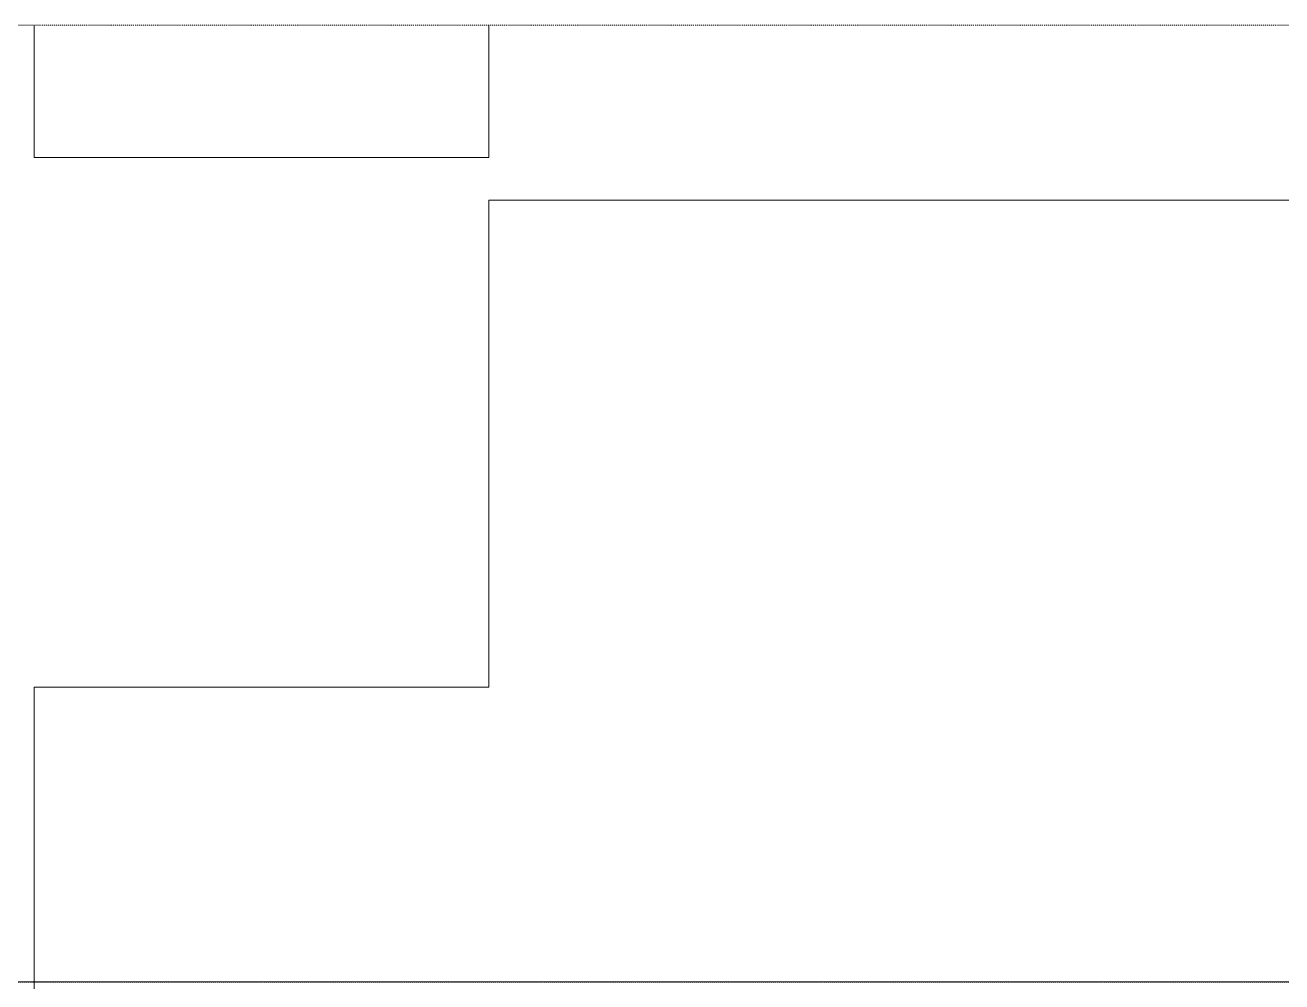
# Model space of a CAD drawing. Header units: inches. Extents: x -4058 to -1781, y 9814 to 12264.
# Drawn here: x -3145.4 to -2990.6, y 12122.9 to 12240.8 of the extents above; entities that cross this region are included whole.
import ezdxf

# ---------------------------------------------------------------- set-up
doc = ezdxf.new("R2010")
doc.units = ezdxf.units.IN
doc.header["$MEASUREMENT"] = 0
doc.linetypes.add('Aligning Line 1_8_', pattern=[0.25, 0.125, -0.125])
doc.linetypes.add('Dash_2_', pattern=[0.25, 0.125, -0.125])
for name, color, linetype, lineweight in [('0-1', 7, 'Continuous', 5), ('C-TOPO', 7, 'Continuous', 9), ('G-ANNO-SYMB', 111, 'Aligning Line 1_8_', 9)]:
    doc.layers.add(name, color=color, linetype=linetype, lineweight=lineweight)
doc.layers.add('0-4', color=250, linetype='Dash_2_')

# ---------------------------------------------------------------- blocks, each defined once
blk = doc.blocks.new('CTR  - Topography_rvt-1-UNIT PLANS - 2ND FLOOR')
at = {"layer": 'C-TOPO'}
for p, q in [((-3144.32, 12224.44), (-3144.32, 12240.76)), ((-3144.32, 12240.76), (-3144.32, 12224.44)), ((-3088.32, 12240.76), (-3088.32, 12239.36)), ((-3088.32, 12239.36), (-3088.32, 12240.76)), ((-3088.32, 12239.36), (-3088.32, 12224.44)), ((-3088.32, 12224.44), (-3088.32, 12239.36)), ((-3140.68, 12224.44), (-3144.32, 12224.44)), ((-3144.32, 12224.44), (-3140.68, 12224.44)), ((-3088.32, 12224.44), (-3140.68, 12224.44)), ((-3140.68, 12224.44), (-3088.32, 12224.44)), ((-3088.32, 12213.26), (-3088.32, 12219.19)), ((-3088.32, 12219.19), (-3046.74, 12219.19)), ((-3046.74, 12219.19), (-2988.98, 12219.19)), ((-3088.32, 12194.96), (-3088.32, 12213.26)), ((-3088.32, 12182.76), (-3088.32, 12194.96)), ((-3088.32, 12159.19), (-3088.32, 12182.76)), ((-3144.32, 12147.77), (-3144.32, 12159.19)), ((-3144.32, 12159.19), (-3105.53, 12159.19)), ((-3105.53, 12159.19), (-3088.32, 12159.19)), ((-3144.32, 12118.09), (-3144.32, 12147.77))]:
    blk.add_line(p, q, dxfattribs=at)

msp = doc.modelspace()

# ---------------------------------------------------------------- linework, layer by layer
at = {"layer": '0-4'}
msp.add_line((-3940.29498, 12122.87704), (-2851.7738, 12122.87704), dxfattribs=at)
at = {"layer": 'G-ANNO-SYMB'}
for p, q in [((-1813.52288, 12240.74859), (-4009.5295, 12240.74859)), ((-2851.7738, 12122.87704), (-3940.29498, 12122.87704))]:
    msp.add_line(p, q, dxfattribs=at)

# ---------------------------------------------------------------- block references
at = {"layer": '0-1'}
msp.add_blockref('CTR  - Topography_rvt-1-UNIT PLANS - 2ND FLOOR', (0, 0), dxfattribs=at)

doc.saveas('drawing.dxf')
